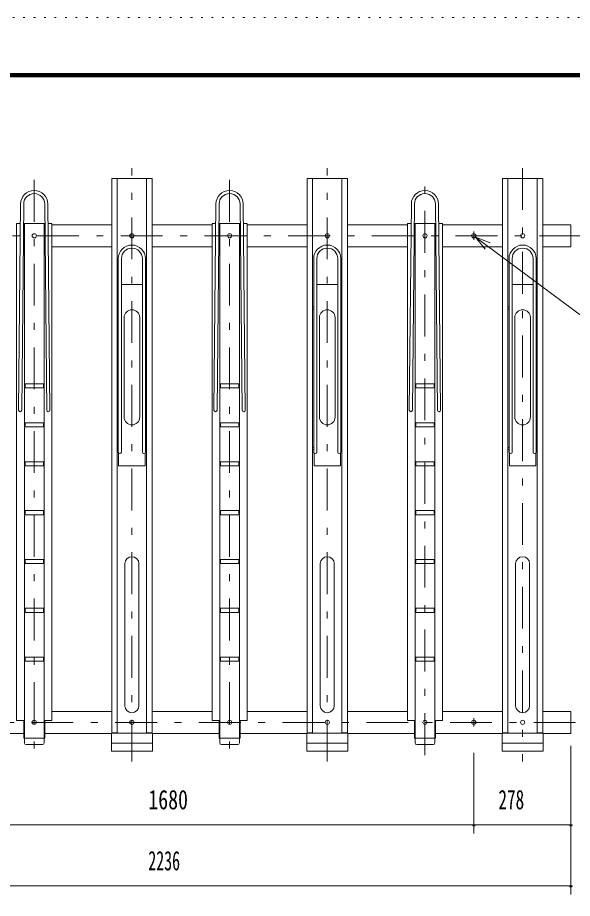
# Model space of a CAD drawing. Units: millimetres, scale not verified. Extents: x -5940 to 5940, y -4200 to 4200.
# Drawn here: x 2894 to 4484, y 1675 to 4200 of the extents above; entities that cross this region are included whole.
import ezdxf
from ezdxf.enums import TextEntityAlignment as Align

# ---------------------------------------------------------------- set-up
doc = ezdxf.new("R2010")
doc.units = ezdxf.units.MM
doc.header["$LTSCALE"] = 10
doc.linetypes.add('USER3', pattern=[24, 12, -5, 2, -5])
doc.linetypes.add('USER5', pattern=[3, 0.5, -2.5])
for name, color, linetype, lineweight in [('0-2_2-0BOLD', 7, 'Continuous', 18), ('0-4_2-2CENTER', 3, 'USER3', 18), ('0-6_2-5DIM', 3, 'Continuous', 18), ('0-8_F-F', 5, 'Continuous', 18), ('0-9_F-E_J_ADD', 5, 'USER5', 18)]:
    doc.layers.add(name, color=color, linetype=linetype, lineweight=lineweight)
doc.styles.add('ＭＳ ゴシック', font='')
doc.styles.get('ＭＳ ゴシック').set_extended_font_data('MS Gothic')

msp = doc.modelspace()

# ---------------------------------------------------------------- linework, layer by layer
at = {"layer": '0-2_2-0BOLD'}
for p, q in [((2896.8, 3074.57), (2902.69, 3665.57)), ((2911.69, 3665.57), (2905.79, 3074.57)), ((2977.6, 3074.57), (2971.7, 3665.57)), ((2980.7, 3665.57), (2986.6, 3074.57)), ((3462.69, 3665.57), (3456.8, 3074.57)), ((3465.79, 3074.57), (3471.69, 3665.57)), ((3537.6, 3074.57), (3531.7, 3665.57)), ((3540.7, 3665.57), (3546.6, 3074.57)), ((4022.69, 3665.57), (4016.8, 3074.57)), ((4025.79, 3074.57), (4031.69, 3665.57)), ((4097.6, 3074.57), (4091.7, 3665.57)), ((4100.7, 3665.57), (4106.6, 3074.57)), ((2911.14, 3609.57), (2972.25, 3609.57)), ((2913.3, 2120.77), (2913.3, 3609.57)), ((2970.09, 3609.57), (2970.09, 2120.77)), ((2981.25, 3609.57), (2992.09, 3609.57)), ((3163.69, 3606.07), (2992.09, 3606.07)), ((3451.3, 3606.07), (3279.7, 3606.07)), ((3471.14, 3609.57), (3532.25, 3609.57)), ((3473.3, 2120.77), (3473.3, 3609.57)), ((3530.09, 3609.57), (3530.09, 2120.77)), ((3541.25, 3609.57), (3552.09, 3609.57)), ((3552.09, 3609.57), (3552.09, 2184.57)), ((3723.69, 3606.07), (3552.09, 3606.07)), ((4011.3, 3606.07), (3839.7, 3606.07)), ((4031.14, 3609.57), (4092.25, 3609.57)), ((4033.3, 2120.77), (4033.3, 3609.57)), ((4090.09, 3609.57), (4090.09, 2120.77)), ((4112.09, 3609.57), (4101.25, 3609.57)), ((4283.69, 3606.07), (4112.09, 3606.07)), ((2992.09, 3543.07), (3163.69, 3543.07)), ((3279.7, 3543.07), (3451.3, 3543.07)), ((3552.09, 3543.07), (3723.69, 3543.07)), ((3839.7, 3543.07), (4011.3, 3543.07)), ((4112.09, 3543.07), (4283.69, 3543.07)), ((3182.7, 3509.07), (3182.7, 2954.57)), ((3191.7, 2954.57), (3191.7, 3509.07)), ((3251.69, 3509.07), (3251.69, 2954.57)), ((3260.69, 2954.57), (3260.69, 3509.07)), ((3742.7, 3509.07), (3742.7, 2954.57)), ((3751.7, 2954.57), (3751.7, 3509.07)), ((3811.69, 3509.07), (3811.69, 2954.57)), ((3820.69, 2954.57), (3820.69, 3509.07)), ((4302.7, 3509.07), (4302.7, 2954.57)), ((4311.7, 2954.57), (4311.7, 3509.07)), ((4371.69, 3509.07), (4371.69, 2954.57)), ((4380.69, 2954.57), (4380.69, 3509.07)), ((3191.7, 3434.57), (3251.69, 3434.57)), ((3751.7, 3434.57), (3811.69, 3434.57)), ((4311.7, 3434.57), (4371.69, 3434.57)), ((3179.7, 3370.57), (3182.7, 3370.57)), ((3182.7, 3364.57), (3179.7, 3364.57)), ((3260.69, 3370.57), (3263.7, 3370.57)), ((3263.7, 3364.57), (3260.69, 3364.57)), ((3739.7, 3370.57), (3742.7, 3370.57)), ((3742.7, 3364.57), (3739.7, 3364.57)), ((3820.69, 3370.57), (3823.69, 3370.57)), ((3823.69, 3364.57), (3820.69, 3364.57)), ((4299.7, 3370.57), (4302.7, 3370.57)), ((4302.7, 3364.57), (4299.7, 3364.57)), ((4380.69, 3370.57), (4383.69, 3370.57)), ((4383.69, 3364.57), (4380.69, 3364.57)), ((3199.2, 3055.07), (3199.2, 3340.07)), ((3244.19, 3340.07), (3244.19, 3055.07)), ((3759.2, 3055.07), (3759.2, 3340.07)), ((3804.19, 3340.07), (3804.19, 3055.07)), ((4319.2, 3055.07), (4319.2, 3340.07)), ((4364.19, 3340.07), (4364.19, 3055.07)), ((2913.3, 3146.57), (2915.29, 3146.57)), ((2915.29, 3142.57), (2913.3, 3142.57)), ((2968.1, 3146.57), (2970.09, 3146.57)), ((2970.09, 3142.57), (2968.1, 3142.57)), ((3473.3, 3146.57), (3475.29, 3146.57)), ((3475.29, 3142.57), (3473.3, 3142.57)), ((3528.1, 3146.57), (3530.09, 3146.57)), ((3530.09, 3142.57), (3528.1, 3142.57)), ((4035.29, 3146.57), (4033.3, 3146.57)), ((4033.3, 3142.57), (4035.29, 3142.57)), ((4088.1, 3146.57), (4090.09, 3146.57)), ((4090.09, 3142.57), (4088.1, 3142.57)), ((2915.29, 3034.57), (2913.3, 3034.57)), ((2913.3, 3030.57), (2915.29, 3030.57)), ((2970.09, 3034.57), (2968.1, 3034.57)), ((2968.1, 3030.57), (2970.09, 3030.57)), ((3473.3, 3034.57), (3475.29, 3034.57)), ((3475.29, 3030.57), (3473.3, 3030.57)), ((3530.09, 3034.57), (3528.1, 3034.57)), ((3528.1, 3030.57), (3530.09, 3030.57)), ((4033.3, 3034.57), (4035.29, 3034.57)), ((4035.29, 3030.57), (4033.3, 3030.57)), ((4088.1, 3034.57), (4090.09, 3034.57)), ((4090.09, 3030.57), (4088.1, 3030.57)), ((3182.7, 2967.57), (3179.7, 2967.57)), ((3179.7, 2961.57), (3182.7, 2961.57)), ((3263.7, 2967.57), (3260.69, 2967.57)), ((3260.69, 2961.57), (3263.7, 2961.57)), ((3742.7, 2967.57), (3739.7, 2967.57)), ((3739.7, 2961.57), (3742.7, 2961.57)), ((3823.69, 2967.57), (3820.69, 2967.57)), ((3820.69, 2961.57), (3823.69, 2961.57)), ((4302.7, 2967.57), (4299.7, 2967.57)), ((4299.7, 2961.57), (4302.7, 2961.57)), ((4383.69, 2967.57), (4380.69, 2967.57)), ((4380.69, 2961.57), (4383.69, 2961.57)), ((2913.3, 2922.57), (2915.29, 2922.57)), ((2915.29, 2918.57), (2913.3, 2918.57)), ((2968.1, 2922.57), (2970.09, 2922.57)), ((2970.09, 2918.57), (2968.1, 2918.57)), ((3473.3, 2922.57), (3475.29, 2922.57)), ((3475.29, 2918.57), (3473.3, 2918.57)), ((3528.1, 2922.57), (3530.09, 2922.57)), ((3530.09, 2918.57), (3528.1, 2918.57)), ((4035.29, 2922.57), (4033.3, 2922.57)), ((4033.3, 2918.57), (4035.29, 2918.57)), ((4090.09, 2922.57), (4088.1, 2922.57)), ((4088.1, 2918.57), (4090.09, 2918.57)), ((2915.29, 2782.57), (2913.3, 2782.57)), ((2913.3, 2778.57), (2915.29, 2778.57)), ((2970.09, 2782.57), (2968.1, 2782.57)), ((2968.1, 2778.57), (2970.09, 2778.57)), ((3475.29, 2782.57), (3473.3, 2782.57)), ((3473.3, 2778.57), (3475.29, 2778.57)), ((3530.09, 2782.57), (3528.1, 2782.57)), ((3528.1, 2778.57), (3530.09, 2778.57)), ((4033.3, 2782.57), (4035.29, 2782.57)), ((4035.29, 2778.57), (4033.3, 2778.57)), ((4088.1, 2782.57), (4090.09, 2782.57)), ((4090.09, 2778.57), (4088.1, 2778.57)), ((2913.3, 2642.57), (2915.29, 2642.57)), ((2915.29, 2638.57), (2913.3, 2638.57)), ((2968.1, 2642.57), (2970.09, 2642.57)), ((2970.09, 2638.57), (2968.1, 2638.57)), ((3201.7, 2227.27), (3201.7, 2634.57)), ((3241.7, 2634.57), (3241.7, 2227.27)), ((3473.3, 2642.57), (3475.29, 2642.57)), ((3475.29, 2638.57), (3473.3, 2638.57)), ((3528.1, 2642.57), (3530.09, 2642.57)), ((3530.09, 2638.57), (3528.1, 2638.57)), ((3761.7, 2634.57), (3761.7, 2227.27)), ((3801.7, 2227.27), (3801.7, 2634.57)), ((4035.29, 2642.57), (4033.3, 2642.57)), ((4033.3, 2638.57), (4035.29, 2638.57)), ((4090.09, 2642.57), (4088.1, 2642.57)), ((4088.1, 2638.57), (4090.09, 2638.57)), ((4321.7, 2634.57), (4321.7, 2227.27)), ((4361.7, 2227.27), (4361.7, 2634.57)), ((2915.29, 2502.57), (2913.3, 2502.57)), ((2970.09, 2502.57), (2968.1, 2502.57)), ((3475.29, 2502.57), (3473.3, 2502.57)), ((3530.09, 2502.57), (3528.1, 2502.57)), ((4033.3, 2502.57), (4035.29, 2502.57)), ((4088.1, 2502.57), (4090.09, 2502.57)), ((2913.3, 2498.57), (2915.29, 2498.57)), ((2968.1, 2498.57), (2970.09, 2498.57)), ((3473.3, 2498.57), (3475.29, 2498.57)), ((3528.1, 2498.57), (3530.09, 2498.57)), ((4035.29, 2498.57), (4033.3, 2498.57)), ((4090.09, 2498.57), (4088.1, 2498.57)), ((2913.3, 2362.57), (2915.29, 2362.57)), ((2915.29, 2358.57), (2913.3, 2358.57)), ((2970.09, 2362.57), (2968.1, 2362.57)), ((2968.1, 2358.57), (2970.09, 2358.57)), ((3473.3, 2362.57), (3475.29, 2362.57)), ((3475.29, 2358.57), (3473.3, 2358.57)), ((3528.1, 2362.57), (3530.09, 2362.57)), ((3530.09, 2358.57), (3528.1, 2358.57)), ((4035.29, 2362.57), (4033.3, 2362.57)), ((4033.3, 2358.57), (4035.29, 2358.57)), ((4090.09, 2362.57), (4088.1, 2362.57)), ((4088.1, 2358.57), (4090.09, 2358.57)), ((2992.09, 2211.07), (3163.69, 2211.07)), ((3279.7, 2211.07), (3451.3, 2211.07)), ((3723.69, 2211.07), (3552.09, 2211.07)), ((4011.3, 2211.07), (3839.7, 2211.07)), ((4283.69, 2211.07), (4112.09, 2211.07)), ((2971.7, 2184.57), (2971.7, 2134.57)), ((3552.09, 2184.57), (3530.09, 2184.57)), ((4031.69, 2134.57), (4031.69, 2184.57)), ((2911.69, 2148.07), (2720.7, 2148.07)), ((3162.69, 2148.07), (2971.7, 2148.07)), ((3471.69, 2148.07), (3280.7, 2148.07)), ((3531.7, 2148.07), (3722.69, 2148.07)), ((3840.7, 2148.07), (4031.69, 2148.07)), ((4091.7, 2148.07), (4282.69, 2148.07)), ((2965.1, 2115.77), (2918.29, 2115.77)), ((3280.7, 2119.67), (3162.69, 2119.67)), ((3525.1, 2115.77), (3478.29, 2115.77)), ((3722.69, 2119.67), (3840.7, 2119.67)), ((4085.1, 2115.77), (4038.29, 2115.77)), ((4400.7, 2119.67), (4282.69, 2119.67))]:
    msp.add_line(p, q, dxfattribs=at)
for points in [[(3279.7, 2148.27), (3279.7, 3738.47), (3163.69, 3738.47), (3163.69, 2148.27)], [(3163.69, 2149.67), (3179.7, 2149.67), (3179.7, 3738.47)], [(3263.7, 3738.47), (3263.7, 2149.67), (3279.7, 2149.67)], [(3723.69, 2148.27), (3723.69, 3738.47), (3839.7, 3738.47), (3839.7, 2148.27)], [(3739.7, 3738.47), (3739.7, 2149.67), (3723.69, 2149.67)], [(3839.7, 2149.67), (3823.69, 2149.67), (3823.69, 3738.47)], [(4283.69, 2148.27), (4283.69, 3738.47), (4399.7, 3738.47), (4399.7, 2148.27)], [(4283.69, 2149.67), (4299.7, 2149.67), (4299.7, 3738.47)], [(4383.69, 3738.47), (4383.69, 2149.67), (4399.7, 2149.67)], [(2913.3, 2184.57), (2891.29, 2184.57), (2891.29, 3609.57), (2902.14, 3609.57)], [(2992.09, 3609.57), (2992.09, 2184.57), (2970.09, 2184.57)], [(3473.3, 2184.57), (3451.29, 2184.57), (3451.29, 3609.57), (3462.14, 3609.57)], [(4033.3, 2184.57), (4011.29, 2184.57), (4011.29, 3609.57), (4022.14, 3609.57)], [(4112.09, 3609.57), (4112.09, 2184.57), (4090.09, 2184.57)], [(4399.7, 3543.07), (4479.7, 3543.07), (4479.7, 3606.07), (4399.7, 3606.07)], [(3183.7, 2951.74), (3183.7, 2914.57), (3259.69, 2914.57), (3259.69, 2951.74)], [(3743.7, 2951.74), (3743.7, 2914.57), (3819.69, 2914.57), (3819.69, 2951.74)], [(4303.7, 2951.74), (4303.7, 2914.57), (4379.69, 2914.57), (4379.69, 2951.74)], [(4400.7, 2148.07), (4479.7, 2148.07), (4479.7, 2211.07), (4399.7, 2211.07)], [(2971.7, 2134.57), (2911.69, 2134.57), (2911.69, 2184.57)], [(3531.7, 2184.57), (3531.7, 2134.57), (3471.69, 2134.57), (3471.69, 2184.57)], [(4091.7, 2184.57), (4091.7, 2134.57), (4031.69, 2134.57)]]:
    msp.add_lwpolyline(points, dxfattribs=at)
for points in [[(2915.29, 3138.57), (2915.29, 3150.57), (2968.1, 3150.57), (2968.1, 3138.57)], [(3475.29, 3138.57), (3475.29, 3150.57), (3528.1, 3150.57), (3528.1, 3138.57)], [(4035.29, 3138.57), (4035.29, 3150.57), (4088.1, 3150.57), (4088.1, 3138.57)], [(2968.1, 3026.57), (2915.29, 3026.57), (2915.29, 3038.57), (2968.1, 3038.57)], [(3528.1, 3026.57), (3528.1, 3038.57), (3475.29, 3038.57), (3475.29, 3026.57)], [(4088.1, 3038.57), (4035.29, 3038.57), (4035.29, 3026.57), (4088.1, 3026.57)], [(2915.29, 2914.57), (2915.29, 2926.57), (2968.1, 2926.57), (2968.1, 2914.57)], [(3475.29, 2914.57), (3475.29, 2926.57), (3528.1, 2926.57), (3528.1, 2914.57)], [(4035.29, 2926.57), (4035.29, 2914.57), (4088.1, 2914.57), (4088.1, 2926.57)], [(2968.1, 2774.57), (2968.1, 2786.57), (2915.29, 2786.57), (2915.29, 2774.57)], [(3528.1, 2774.57), (3475.29, 2774.57), (3475.29, 2786.57), (3528.1, 2786.57)], [(4088.1, 2786.57), (4035.29, 2786.57), (4035.29, 2774.57), (4088.1, 2774.57)], [(2915.29, 2634.57), (2915.29, 2646.57), (2968.1, 2646.57), (2968.1, 2634.57)], [(3475.29, 2634.57), (3475.29, 2646.57), (3528.1, 2646.57), (3528.1, 2634.57)], [(4035.29, 2646.57), (4035.29, 2634.57), (4088.1, 2634.57), (4088.1, 2646.57)], [(2968.1, 2494.57), (2915.29, 2494.57), (2915.29, 2506.57), (2968.1, 2506.57)], [(3528.1, 2494.57), (3528.1, 2506.57), (3475.29, 2506.57), (3475.29, 2494.57)], [(4088.1, 2506.57), (4035.29, 2506.57), (4035.29, 2494.57), (4088.1, 2494.57)], [(2915.29, 2354.57), (2968.1, 2354.57), (2968.1, 2366.57), (2915.29, 2366.57)], [(3475.29, 2354.57), (3475.29, 2366.57), (3528.1, 2366.57), (3528.1, 2354.57)], [(4035.29, 2366.57), (4035.29, 2354.57), (4088.1, 2354.57), (4088.1, 2366.57)], [(3280.7, 2148.27), (3162.69, 2148.27), (3162.69, 2097.27), (3280.7, 2097.27)], [(3722.69, 2097.27), (3722.69, 2148.27), (3840.7, 2148.27), (3840.7, 2097.27)], [(4282.69, 2148.27), (4400.7, 2148.27), (4400.7, 2097.27), (4282.69, 2097.27)]]:
    msp.add_lwpolyline(points, close=True, dxfattribs=at)
for centre in [(2941.7, 3574.57), (3221.7, 3574.57), (3501.7, 3574.57), (3781.7, 3574.57), (4061.69, 3574.57), (4201.7, 3574.57), (4341.7, 3574.57), (2941.7, 2179.57), (3221.7, 2179.57), (3501.7, 2179.57), (3781.7, 2179.57), (4061.69, 2179.57), (4201.7, 2179.57), (4341.7, 2179.57)]:
    msp.add_circle(centre, 6, dxfattribs=at)
for centre, radius, start, end in [((2941.7, 3665.57), 39, 0, 180), ((2941.7, 3665.57), 30, 0, 180), ((3501.7, 3665.57), 39, 0, 180), ((3501.7, 3665.57), 30, 0, 180), ((4061.69, 3665.57), 39, 0, 180), ((4061.69, 3665.57), 30, 0, 180), ((3221.7, 3509.07), 39, 0, 180), ((3221.7, 3509.07), 30, 0, 180), ((3781.7, 3509.07), 39, 0, 180), ((3781.7, 3509.07), 30, 0, 180), ((4341.7, 3509.07), 39, 0, 180), ((4341.7, 3509.07), 30, 0, 180), ((3221.7, 3340.07), 22.5, 0, 180), ((3781.7, 3340.07), 22.5, 0, 180), ((4341.7, 3340.07), 22.5, 0, 180), ((2901.29, 3074.57), 4.5, 180, 0), ((2982.09, 3074.57), 4.5, 180, 0), ((3461.29, 3074.57), 4.5, 180, 0), ((3542.09, 3074.57), 4.5, 180, 0), ((4021.29, 3074.57), 4.5, 180, 0), ((4102.1, 3074.57), 4.5, 180, 0), ((3221.7, 3055.07), 22.5, 180, 0), ((3781.7, 3055.07), 22.5, 180, 0), ((4341.7, 3055.07), 22.5, 180, 0), ((3187.19, 2954.57), 4.5, 180, 0), ((3256.2, 2954.57), 4.5, 180, 0), ((3747.19, 2954.57), 4.5, 180, 0), ((3816.2, 2954.57), 4.5, 180, 0), ((4307.19, 2954.57), 4.5, 180, 0), ((4376.2, 2954.57), 4.5, 180, 0), ((3221.7, 2634.57), 20, 0, 180), ((3781.7, 2634.57), 20, 0, 180), ((4341.7, 2634.57), 20, 0, 180), ((3221.7, 2227.27), 20, 180, 0), ((3781.7, 2227.27), 20, 180, 0), ((4341.7, 2227.27), 20, 180, 0), ((2918.29, 2120.77), 5, 180, 270), ((2965.1, 2120.77), 5, 270, 0), ((3478.29, 2120.77), 5, 180, 270), ((3525.1, 2120.77), 5, 270, 0), ((4038.29, 2120.77), 5, 180, 270), ((4085.1, 2120.77), 5, 270, 0)]:
    msp.add_arc(centre, radius, start, end, dxfattribs=at)
at = {"layer": '0-4_2-2CENTER'}
for p, q in [((3221.7, 2067.27), (3221.7, 3768.47)), ((3781.7, 2067.27), (3781.7, 3768.47)), ((4341.7, 3768.47), (4341.7, 2067.27)), ((2941.7, 3734.57), (2941.7, 2085.77)), ((3501.7, 3734.57), (3501.7, 2085.77)), ((4061.69, 2085.77), (4061.69, 3734.57)), ((4201.7, 3586.57), (4201.7, 3562.57)), ((4509.7, 3574.57), (2213.7, 3574.57)), ((2213.7, 2179.57), (4509.7, 2179.57)), ((4201.7, 2167.57), (4201.7, 2191.56))]:
    msp.add_line(p, q, dxfattribs=at)
at = {"layer": '0-6_2-5DIM'}
for p, q in [((4206.51, 3570.99), (4248.34, 3554.4)), ((4234.44, 3535.7), (4206.51, 3570.99)), ((4479.7, 2112.07), (4479.7, 1686)), ((4201.7, 1861), (4201.7, 2092.07)), ((2243.7, 1886), (4479.7, 1886)), ((4205.69, 1886), (4197.69, 1886)), ((4483.7, 1886), (4475.7, 1886)), ((4479.7, 1711), (2243.7, 1711)), ((4483.7, 1711), (4475.7, 1711))]:
    msp.add_line(p, q, dxfattribs=at)
msp.add_lwpolyline([(4206.51, 3570.99), (4514.48, 3342.01), (5074.48, 3342.01)], dxfattribs=at)
for centre in [(4201.69, 1886), (4479.7, 1886), (4479.7, 1711)]:
    msp.add_arc(centre, 4, 180, 0, dxfattribs=at)
at = {"layer": '0-8_F-F'}
for points in [[(5740, -4000), (-5740, -4000), (-5740, 4040), (5740, 4040)], [(5739, -3999), (-5739, -3999), (-5739, 4039), (5739, 4039)], [(5738, -3998), (5738, 4038), (-5738, 4038), (-5738, -3998)], [(5737, -3997), (-5737, -3997), (-5737, 4037), (5737, 4037)], [(5736, -3996), (5736, 4036), (-5736, 4036), (-5736, -3996)], [(5735, -3995), (-5735, -3995), (-5735, 4035), (5735, 4035)], [(5734, -3994), (5734, 4034), (-5734, 4034), (-5734, -3994)], [(5733, -3993), (-5733, -3993), (-5733, 4033), (5733, 4033)], [(5732, -3992), (-5732, -3992), (-5732, 4032), (5732, 4032)], [(5731, -3991), (-5731, -3991), (-5731, 4031), (5731, 4031)], [(5730, -3990), (5730, 4030), (-5730, 4030), (-5730, -3990)]]:
    msp.add_lwpolyline(points, close=True, dxfattribs=at)
at = {"layer": '0-9_F-E_J_ADD'}
msp.add_lwpolyline([(5940, -4200), (-5940, -4200), (-5940, 4200), (5940, 4200)], close=True, dxfattribs=at)

# ---------------------------------------------------------------- texts
at = {"layer": '0-6_2-5DIM', "color": 7, "style": 'ＭＳ ゴシック'}
for s, width, p in [('1680', 0.75, (3268.7, 1913.6)), ('278', 0.65, (4272.2, 1913.6)), ('2236', 0.6, (3268.7, 1738.6))]:
    msp.add_text(s, height=55.72, dxfattribs=dict(at, width=width)).set_placement(p, align=Align.BOTTOM_LEFT)

doc.saveas('drawing.dxf')
